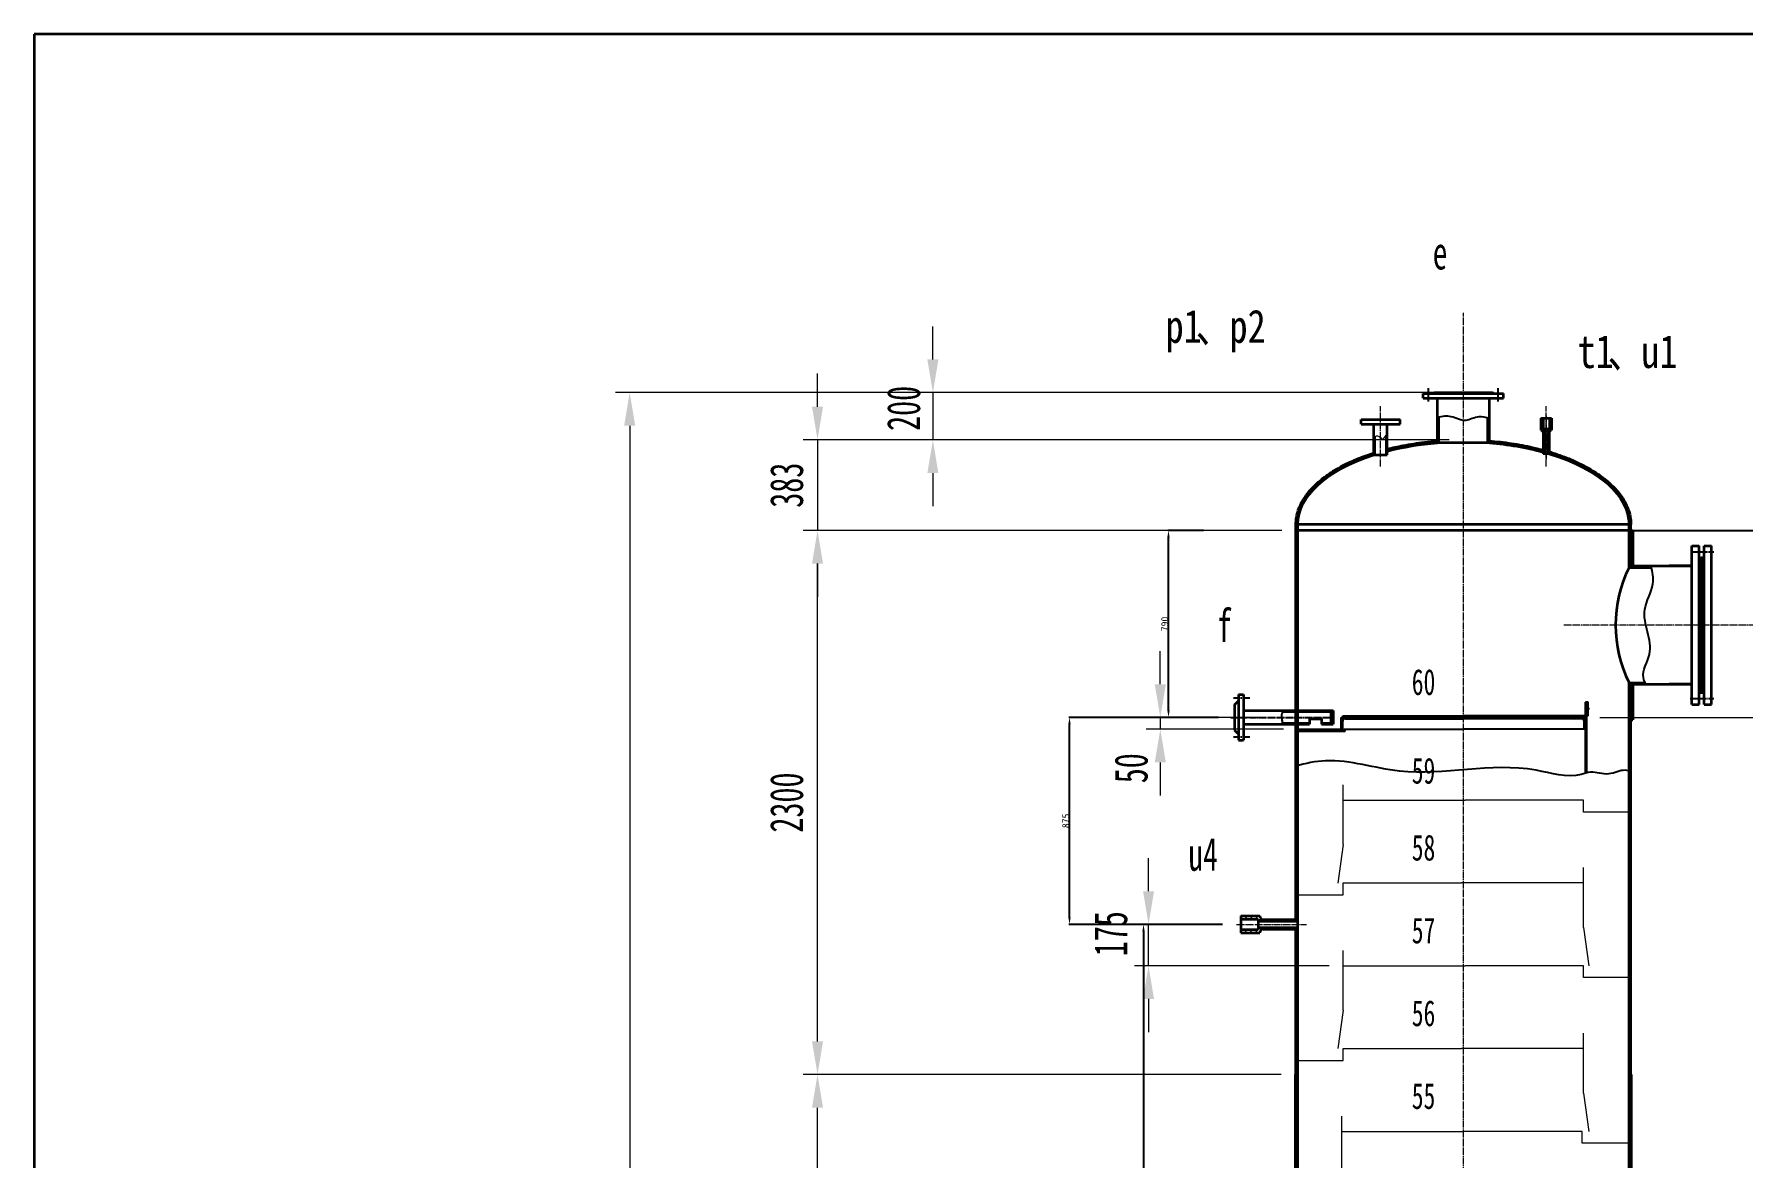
# Model space of a CAD drawing. Header units: millimetres. Extents: x -23892 to 57527, y -540 to 34444.
# Drawn here: x -23892 to -16670, y 29694 to 34444 of the extents above; entities that cross this region are included whole.
import ezdxf

# ---------------------------------------------------------------- set-up
doc = ezdxf.new("R2010")
doc.units = ezdxf.units.MM
doc.linetypes.add('EB_DASHDOT', pattern=[39, 30, -3, 3, -3])
doc.layers.get('0').update_dxf_attribs({"lineweight": 0})
doc.layers.get('Defpoints').update_dxf_attribs({"lineweight": 0})
for name, color, linetype, lineweight in [('CAXA0', 7, 'Continuous', 70), ('CAXA1', 1, 'EB_DASHDOT', 25), ('CAXA3', 7, 'Continuous', 25), ('CAXA4', 3, 'Continuous', 25), ('CAXA5', 4, 'Continuous', 25), ('中心线', 1, 'EB_DASHDOT', 0), ('粗实线', 7, 'Continuous', 35)]:
    doc.layers.add(name, color=color, linetype=linetype, lineweight=lineweight)
doc.styles.get("Standard").update_dxf_attribs({"font": ''})
doc.styles.add('UserTxtStyle8', font='SimSun.ttf', dxfattribs={"width": 0.647801})
doc.styles.add('标准', font='', dxfattribs={"width": 0.667})
doc.styles.get('Standard').set_extended_font_data('FangSong')
doc.styles.get('标准').set_extended_font_data('FangSong')
doc.dimstyles.get("Standard").update_dxf_attribs({"dimscale": 0, "dimtxt": 30, "dimasz": 30, "dimexe": 2.5, "dimexo": 0, "dimgap": 1, "dimtad": 1, "dimdec": 0, "dimlfac": -1, "dimrnd": 0.1, "dimzin": 0, "dimdsep": 46, "dimtxsty": 'Standard', "dimcen": 0.001, "dimclrd": 3, "dimclre": 3, "dimclrt": 3, "dimadec": 0, "dimazin": 0, "dimtfac": 1, "dimtdec": 0, "dimtmove": 0, "dimatfit": 0, "dimfxl": 1, "dimtolj": 1, "dimtzin": 0, "dimarcsym": 0})

# ---------------------------------------------------------------- blocks, each defined once
blk = doc.blocks.new('CAXBLOCK6')
at = {"layer": 'CAXA0', "color": 0, "linetype": 'Continuous', "lineweight": 25}
for p, q in [((685.94, 341.4), (685.74, 341.6)), ((685.94, 341.18), (685.74, 341.38)), ((685.94, 341.06), (685.74, 341.26)), ((685.94, 341.52), (685.83, 341.62)), ((685.94, 340.84), (685.74, 341.04)), ((685.94, 340.73), (685.74, 340.93)), ((685.94, 340.51), (685.74, 340.71)), ((685.94, 340.39), (685.74, 340.59)), ((685.94, 340.17), (685.74, 340.37)), ((685.94, 340.05), (685.74, 340.25)), ((685.94, 339.83), (685.74, 340.03)), ((685.94, 339.72), (685.74, 339.92)), ((685.94, 339.5), (685.74, 339.7)), ((685.94, 339.38), (685.74, 339.58)), ((685.94, 339.16), (685.74, 339.36)), ((685.94, 339.04), (685.74, 339.24)), ((685.94, 338.82), (685.74, 339.02)), ((685.94, 338.71), (685.74, 338.91)), ((685.94, 338.49), (685.74, 338.69)), ((685.94, 338.37), (685.74, 338.57)), ((685.94, 338.15), (685.74, 338.35)), ((685.94, 338.03), (685.74, 338.23)), ((685.88, 337.87), (685.74, 338.01))]:
    blk.add_line(p, q, dxfattribs=at)
blk = doc.blocks.new('CAXBLOCK9')
at = {"layer": 'CAXA0', "color": 0, "linetype": 'Continuous', "lineweight": 25}
for p, q in [((721.14, 321.06), (721.23, 321.16)), ((721.14, 320.85), (721.34, 321.05)), ((721.14, 320.73), (721.34, 320.93)), ((721.14, 320.51), (721.34, 320.71)), ((721.14, 320.39), (721.34, 320.59)), ((721.14, 320.17), (721.34, 320.37)), ((721.14, 320.05), (721.34, 320.25)), ((721.14, 319.84), (721.34, 320.04)), ((721.14, 319.72), (721.34, 319.92)), ((721.14, 319.5), (721.34, 319.7)), ((721.14, 319.38), (721.34, 319.58)), ((721.14, 319.16), (721.34, 319.36)), ((721.14, 319.04), (721.34, 319.24)), ((721.14, 318.83), (721.34, 319.03)), ((721.14, 318.71), (721.34, 318.91)), ((721.14, 318.49), (721.34, 318.69)), ((721.14, 318.37), (721.34, 318.57)), ((721.14, 318.15), (721.34, 318.35)), ((721.14, 318.03), (721.34, 318.23)), ((721.14, 317.82), (721.34, 318.02)), ((721.14, 317.7), (721.34, 317.9)), ((721.14, 317.48), (721.34, 317.68)), ((721.14, 317.36), (721.34, 317.56)), ((721.14, 317.14), (721.34, 317.34)), ((721.14, 317.02), (721.34, 317.22)), ((721.14, 316.81), (721.34, 317.01)), ((721.2, 316.75), (721.34, 316.89))]:
    blk.add_line(p, q, dxfattribs=at)
blk = doc.blocks.new('CAXBLOCK10')
at = {"layer": 'CAXA0', "color": 0, "linetype": 'Continuous', "lineweight": 25}
for p, q in [((690.89, 321.92), (690.99, 322.02)), ((690.96, 321.87), (691.11, 322.02)), ((691.18, 321.87), (691.33, 322.02)), ((691.3, 321.87), (691.45, 322.02)), ((691.52, 321.87), (691.67, 322.02)), ((691.64, 321.87), (691.79, 322.02)), ((691.85, 321.87), (692, 322.02)), ((691.97, 321.87), (692.12, 322.02)), ((692.19, 321.87), (692.34, 322.02)), ((692.31, 321.87), (692.46, 322.02)), ((692.53, 321.87), (692.68, 322.02)), ((692.65, 321.87), (692.8, 322.02)), ((692.86, 321.87), (693.01, 322.02)), ((692.98, 321.87), (693.13, 322.02)), ((693.2, 321.87), (693.35, 322.02)), ((693.32, 321.87), (693.47, 322.02)), ((693.54, 321.87), (693.69, 322.02)), ((693.66, 321.87), (693.81, 322.02)), ((693.87, 321.87), (694.02, 322.02)), ((693.99, 321.87), (694.14, 322.02)), ((694.21, 321.87), (694.36, 322.02)), ((694.33, 321.87), (694.48, 322.02)), ((694.55, 321.87), (694.7, 322.02)), ((694.67, 321.87), (694.82, 322.02)), ((694.88, 321.87), (695.03, 322.02)), ((695, 321.87), (695.15, 322.02)), ((695.22, 321.87), (695.37, 322.02)), ((695.34, 321.87), (695.49, 322.02)), ((695.56, 321.87), (695.71, 322.02)), ((695.68, 321.87), (695.83, 322.02)), ((695.89, 321.87), (696.04, 322.02)), ((696.01, 321.87), (696.16, 322.02)), ((696.23, 321.87), (696.38, 322.02)), ((696.35, 321.87), (696.5, 322.02)), ((696.57, 321.87), (696.72, 322.02)), ((696.69, 321.87), (696.84, 322.02)), ((696.9, 321.87), (697.05, 322.02)), ((697.02, 321.87), (697.17, 322.02)), ((697.24, 321.87), (697.39, 322.02)), ((697.36, 321.87), (697.51, 322.02)), ((697.58, 321.87), (697.73, 322.02)), ((697.7, 321.87), (697.85, 322.02)), ((697.92, 321.87), (698.07, 322.02)), ((698.03, 321.87), (698.18, 322.02)), ((698.25, 321.87), (698.4, 322.02)), ((698.37, 321.87), (698.52, 322.02)), ((698.59, 321.87), (698.74, 322.02)), ((698.71, 321.87), (698.86, 322.02)), ((698.93, 321.87), (699.08, 322.02)), ((699.04, 321.87), (699.19, 322.02)), ((699.26, 321.87), (699.41, 322.02)), ((699.38, 321.87), (699.53, 322.02)), ((699.6, 321.87), (699.75, 322.02)), ((699.72, 321.87), (699.87, 322.02)), ((699.94, 321.87), (700.09, 322.02)), ((700.05, 321.87), (700.2, 322.02)), ((700.27, 321.87), (700.42, 322.02)), ((700.39, 321.87), (700.54, 322.02)), ((700.61, 321.87), (700.76, 322.02)), ((700.73, 321.87), (700.88, 322.02)), ((700.95, 321.87), (701.1, 322.02)), ((701.06, 321.87), (701.21, 322.02)), ((701.28, 321.87), (701.43, 322.02)), ((701.4, 321.87), (701.55, 322.02)), ((701.62, 321.87), (701.77, 322.02)), ((701.74, 321.87), (701.89, 322.02)), ((701.96, 321.87), (702.11, 322.02)), ((702.08, 321.87), (702.23, 322.02)), ((702.29, 321.87), (702.44, 322.02)), ((702.41, 321.87), (702.56, 322.02)), ((702.63, 321.87), (702.78, 322.02)), ((702.75, 321.87), (702.9, 322.02)), ((702.97, 321.87), (703.12, 322.02)), ((703.09, 321.87), (703.24, 322.02)), ((703.3, 321.87), (703.45, 322.02)), ((703.42, 321.87), (703.57, 322.02)), ((703.64, 321.87), (703.79, 322.02)), ((703.76, 321.87), (703.91, 322.02)), ((703.98, 321.87), (704.13, 322.02)), ((704.1, 321.87), (704.25, 322.02)), ((704.31, 321.87), (704.46, 322.02)), ((704.43, 321.87), (704.58, 322.02)), ((704.65, 321.87), (704.8, 322.02)), ((704.77, 321.87), (704.92, 322.02)), ((704.99, 321.87), (705.14, 322.02)), ((705.11, 321.87), (705.26, 322.02)), ((705.32, 321.87), (705.47, 322.02)), ((705.44, 321.87), (705.59, 322.02)), ((705.66, 321.87), (705.81, 322.02)), ((705.78, 321.87), (705.93, 322.02)), ((706, 321.87), (706.15, 322.02)), ((706.12, 321.87), (706.27, 322.02)), ((706.33, 321.87), (706.48, 322.02)), ((706.45, 321.87), (706.6, 322.02)), ((706.67, 321.87), (706.82, 322.02)), ((706.79, 321.87), (706.94, 322.02)), ((707.01, 321.87), (707.16, 322.02)), ((707.13, 321.87), (707.28, 322.02)), ((707.34, 321.87), (707.49, 322.02)), ((707.46, 321.87), (707.61, 322.02)), ((707.68, 321.87), (707.83, 322.02)), ((707.8, 321.87), (707.95, 322.02)), ((708.02, 321.87), (708.17, 322.02)), ((708.14, 321.87), (708.29, 322.02)), ((708.35, 321.87), (708.5, 322.02)), ((708.47, 321.87), (708.62, 322.02)), ((708.69, 321.87), (708.84, 322.02)), ((708.81, 321.87), (708.96, 322.02)), ((709.03, 321.87), (709.18, 322.02)), ((709.15, 321.87), (709.3, 322.02)), ((709.36, 321.87), (709.51, 322.02)), ((709.48, 321.87), (709.63, 322.02)), ((709.7, 321.87), (709.85, 322.02)), ((709.82, 321.87), (709.97, 322.02)), ((710.04, 321.87), (710.19, 322.02)), ((710.16, 321.87), (710.31, 322.02)), ((710.38, 321.87), (710.53, 322.02)), ((710.49, 321.87), (710.64, 322.02)), ((710.71, 321.87), (710.86, 322.02)), ((710.83, 321.87), (710.98, 322.02)), ((711.05, 321.87), (711.2, 322.02)), ((711.17, 321.87), (711.32, 322.02)), ((711.39, 321.87), (711.54, 322.02)), ((711.5, 321.87), (711.65, 322.02)), ((711.72, 321.87), (711.87, 322.02)), ((711.84, 321.87), (711.99, 322.02)), ((712.06, 321.87), (712.21, 322.02)), ((712.18, 321.87), (712.33, 322.02)), ((712.4, 321.87), (712.55, 322.02)), ((712.51, 321.87), (712.66, 322.02)), ((712.73, 321.87), (712.88, 322.02)), ((712.85, 321.87), (713, 322.02)), ((713.07, 321.87), (713.22, 322.02)), ((713.19, 321.87), (713.34, 322.02)), ((713.41, 321.87), (713.56, 322.02)), ((713.53, 321.87), (713.68, 322.02)), ((713.74, 321.87), (713.89, 322.02)), ((713.86, 321.87), (714.01, 322.02)), ((714.08, 321.87), (714.23, 322.02)), ((714.2, 321.87), (714.35, 322.02)), ((714.42, 321.87), (714.57, 322.02)), ((714.54, 321.87), (714.69, 322.02)), ((714.75, 321.87), (714.9, 322.02)), ((714.87, 321.87), (715.02, 322.02)), ((715.09, 321.87), (715.24, 322.02)), ((715.21, 321.87), (715.36, 322.02)), ((715.43, 321.87), (715.58, 322.02)), ((715.55, 321.87), (715.7, 322.02)), ((715.76, 321.87), (715.91, 322.02)), ((715.88, 321.87), (716.03, 322.02)), ((716.1, 321.87), (716.25, 322.02)), ((716.22, 321.87), (716.37, 322.02))]:
    blk.add_line(p, q, dxfattribs=at)
blk = doc.blocks.new('CAXBLOCK11')
at = {"layer": 'CAXA0', "color": 0, "linetype": 'Continuous', "lineweight": 25}
for p, q in [((690.92, 321.6), (690.74, 321.78)), ((690.89, 321.41), (690.74, 321.56)), ((690.89, 321.3), (690.74, 321.45)), ((690.97, 321.66), (690.76, 321.87)), ((691.13, 321.72), (690.98, 321.87)), ((691.25, 321.72), (691.1, 321.87)), ((691.47, 321.72), (691.32, 321.87)), ((691.59, 321.72), (691.44, 321.87)), ((691.8, 321.72), (691.65, 321.87)), ((691.91, 321.74), (691.77, 321.87)), ((715.35, 321.75), (715.31, 321.79)), ((715.5, 321.72), (715.35, 321.87)), ((715.71, 321.72), (715.56, 321.87)), ((715.83, 321.72), (715.68, 321.87)), ((716.05, 321.72), (715.9, 321.87)), ((716.17, 321.72), (716.02, 321.87)), ((716.54, 321.58), (716.24, 321.87)), ((716.54, 321.69), (716.36, 321.87)), ((716.54, 321.36), (716.38, 321.51)), ((716.54, 321.24), (716.39, 321.39)), ((690.89, 321.08), (690.74, 321.23)), ((690.89, 320.96), (690.74, 321.11)), ((690.88, 320.74), (690.74, 320.89)), ((690.84, 320.67), (690.74, 320.77)), ((716.54, 321.02), (716.39, 321.17)), ((716.54, 320.9), (716.39, 321.05)), ((716.54, 320.68), (716.39, 320.83)), ((716.45, 320.65), (716.41, 320.69))]:
    blk.add_line(p, q, dxfattribs=at)
blk = doc.blocks.new('CAXBLOCK12')
at = {"layer": 'CAXA0', "color": 0, "linetype": 'Continuous', "lineweight": 25}
for p, q in [((716.14, 320.44), (716.32, 320.62)), ((716.14, 320.56), (716.2, 320.62)), ((716.33, 320.42), (716.53, 320.62)), ((716.45, 320.42), (716.65, 320.62)), ((716.67, 320.42), (716.87, 320.62)), ((716.79, 320.42), (716.99, 320.62)), ((717.01, 320.42), (717.21, 320.62)), ((717.13, 320.42), (717.33, 320.62)), ((717.34, 320.42), (717.54, 320.62)), ((717.46, 320.42), (717.66, 320.62)), ((717.68, 320.42), (717.88, 320.62)), ((717.8, 320.42), (718, 320.62)), ((718.02, 320.42), (718.22, 320.62)), ((718.14, 320.42), (718.34, 320.62)), ((718.35, 320.42), (718.55, 320.62)), ((718.47, 320.42), (718.67, 320.62)), ((718.69, 320.42), (718.89, 320.62)), ((718.81, 320.42), (719.01, 320.62)), ((719.03, 320.42), (719.23, 320.62)), ((719.15, 320.42), (719.35, 320.62)), ((719.36, 320.42), (719.56, 320.62)), ((719.48, 320.42), (719.68, 320.62)), ((719.7, 320.42), (719.9, 320.62)), ((719.82, 320.42), (720.02, 320.62)), ((720.04, 320.42), (720.24, 320.62)), ((720.16, 320.42), (720.36, 320.62)), ((720.37, 320.42), (720.57, 320.62)), ((720.49, 320.42), (720.69, 320.62)), ((720.71, 320.42), (720.91, 320.62)), ((720.83, 320.42), (721.03, 320.62)), ((721.05, 320.42), (721.14, 320.51))]:
    blk.add_line(p, q, dxfattribs=at)
blk = doc.blocks.new('CAXBLOCK13')
at = {"layer": 'CAXA0', "color": 0, "linetype": 'Continuous', "lineweight": 25}
for p, q in [((690.44, 323.37), (690.57, 323.5)), ((690.44, 323.15), (690.59, 323.3)), ((690.44, 323.03), (690.59, 323.18)), ((690.44, 322.81), (690.59, 322.96)), ((690.44, 322.69), (690.5, 322.76)), ((690.44, 322.48), (690.59, 322.63)), ((690.44, 322.36), (690.59, 322.51)), ((690.44, 322.14), (690.59, 322.29)), ((690.44, 322.02), (690.59, 322.17)), ((690.5, 322.76), (690.59, 322.84))]:
    blk.add_line(p, q, dxfattribs=at)
blk = doc.blocks.new('CAXBLOCK14')
at = {"layer": 'CAXA0', "color": 0, "linetype": 'Continuous', "lineweight": 25}
for p, q in [((690.59, 323.3), (690.74, 323.45)), ((690.59, 323.18), (690.74, 323.33)), ((690.59, 322.96), (690.74, 323.11)), ((690.59, 322.84), (690.74, 322.99))]:
    blk.add_line(p, q, dxfattribs=at)
blk = doc.blocks.new('CAXBLOCK4')
at = {"layer": 'CAXA0', "color": 0, "linetype": 'Continuous', "lineweight": 25}
for p, q in [((685.94, 325.02), (685.74, 325.22)), ((685.94, 324.9), (685.74, 325.1)), ((685.94, 325.23), (685.8, 325.37)), ((685.94, 324.68), (685.74, 324.88)), ((685.94, 324.56), (685.74, 324.76)), ((685.94, 324.34), (685.74, 324.54)), ((685.94, 324.22), (685.74, 324.42)), ((685.94, 324.01), (685.74, 324.21)), ((685.94, 323.89), (685.74, 324.09)), ((685.94, 323.67), (685.74, 323.87)), ((685.94, 323.55), (685.74, 323.75)), ((685.94, 323.33), (685.74, 323.53)), ((685.94, 323.21), (685.74, 323.41)), ((685.94, 323), (685.74, 323.2)), ((685.94, 322.88), (685.74, 323.08)), ((685.94, 322.66), (685.74, 322.86)), ((685.94, 322.54), (685.74, 322.74)), ((685.94, 322.32), (685.74, 322.52)), ((685.94, 322.2), (685.74, 322.4)), ((685.94, 321.99), (685.74, 322.19)), ((685.94, 321.87), (685.74, 322.07)), ((685.94, 321.65), (685.74, 321.85)), ((685.84, 321.62), (685.74, 321.73))]:
    blk.add_line(p, q, dxfattribs=at)
blk = doc.blocks.new('CAXBLOCK5')
at = {"layer": 'CAXA0', "color": 0, "linetype": 'Continuous', "lineweight": 25}
for p, q in [((685.94, 325.02), (685.74, 325.22)), ((685.94, 324.9), (685.74, 325.1)), ((685.94, 325.23), (685.8, 325.37)), ((685.94, 324.68), (685.74, 324.88)), ((685.94, 324.56), (685.74, 324.76)), ((685.94, 324.34), (685.74, 324.54)), ((685.94, 324.22), (685.74, 324.42)), ((685.94, 324.01), (685.74, 324.21)), ((685.94, 323.89), (685.74, 324.09)), ((685.94, 323.67), (685.74, 323.87)), ((685.94, 323.55), (685.74, 323.75)), ((685.94, 323.33), (685.74, 323.53)), ((685.94, 323.21), (685.74, 323.41)), ((685.94, 323), (685.74, 323.2)), ((685.94, 322.88), (685.74, 323.08)), ((685.94, 322.66), (685.74, 322.86)), ((685.94, 322.54), (685.74, 322.74)), ((685.94, 322.32), (685.74, 322.52)), ((685.94, 322.2), (685.74, 322.4)), ((685.94, 321.99), (685.74, 322.19)), ((685.94, 321.87), (685.74, 322.07)), ((685.94, 321.65), (685.74, 321.85)), ((685.84, 321.62), (685.74, 321.73))]:
    blk.add_line(p, q, dxfattribs=at)
blk = doc.blocks.new('CAXBLOCK0', base_point=(0, 3.03))
at = {"layer": 'CAXA0', "color": 0, "linetype": 'Continuous', "lineweight": 25}
for p, q in [((700.89, 352.02), (701.04, 352.16)), ((706.22, 352.07), (706.37, 352.22)), ((706.22, 351.95), (706.37, 352.1)), ((700.89, 351.8), (701.04, 351.95)), ((700.89, 351.68), (701.04, 351.83)), ((700.89, 351.46), (701.04, 351.61)), ((700.89, 351.34), (701.04, 351.49)), ((700.89, 351.12), (701.04, 351.27)), ((700.89, 351.01), (701.04, 351.16)), ((700.89, 350.79), (701.04, 350.94)), ((700.89, 350.67), (701.04, 350.82)), ((700.89, 350.45), (701.04, 350.6)), ((700.89, 350.33), (701.04, 350.48)), ((700.89, 350.11), (701.04, 350.26)), ((706.22, 351.73), (706.37, 351.88)), ((706.22, 351.62), (706.37, 351.77)), ((706.22, 351.4), (706.37, 351.55)), ((706.22, 351.28), (706.37, 351.43)), ((706.22, 351.06), (706.37, 351.21)), ((706.22, 350.94), (706.37, 351.09)), ((706.22, 350.72), (706.37, 350.87)), ((706.22, 350.61), (706.37, 350.76)), ((706.22, 350.39), (706.37, 350.54)), ((706.22, 350.27), (706.37, 350.42)), ((700.89, 349.99), (701.04, 350.14)), ((700.89, 349.78), (701.04, 349.93)), ((700.89, 349.66), (701.04, 349.81)), ((706.22, 350.05), (706.37, 350.2)), ((706.22, 349.93), (706.37, 350.08)), ((706.22, 349.71), (706.37, 349.86)), ((706.22, 349.59), (706.37, 349.74))]:
    blk.add_line(p, q, dxfattribs=at)
blk = doc.blocks.new('*D151')
at = {"color": 3, "lineweight": -2}
for p, q in [((-17313.3, 32345.5), (-15607.3, 32345.5)), ((-15609.8, 31975.5), (-15609.8, 32315.5)), ((-16538.2, 31945.5), (-15607.3, 31945.5))]:
    blk.add_line(p, q, dxfattribs=at)
at = {"color": 3}
for points in [[(-15614.8, 32315.5), (-15604.8, 32315.5), (-15609.8, 32345.5)], [(-15614.8, 31975.5), (-15604.8, 31975.5), (-15609.8, 31945.5)]]:
    blk.add_solid(points, dxfattribs=at)
at = {"layer": 'Defpoints', "color": 0}
for p in [(-17313.3, 32345.5), (-15609.8, 32345.5), (-16538.2, 31945.5)]:
    blk.add_point(p, dxfattribs=at)
at = {"color": 3, "insert": (-15625.8, 32145.5), "char_height": 30, "attachment_point": 5, "rotation": 90}
blk.add_mtext('\\A1;400', dxfattribs=at)
blk = doc.blocks.new('*D159')
at = {"color": 3, "lineweight": -2}
for p, q in [((-18869.9, 30680.4), (-19205.8, 30680.4)), ((-19203.3, 30650.4), (-19203.3, 25035.5)), ((-18601.9, 25005.5), (-19205.8, 25005.5))]:
    blk.add_line(p, q, dxfattribs=at)
at = {"color": 3}
for points in [[(-19208.3, 30650.4), (-19198.3, 30650.4), (-19203.3, 30680.4)], [(-19208.3, 25035.5), (-19198.3, 25035.5), (-19203.3, 25005.5)]]:
    blk.add_solid(points, dxfattribs=at)
at = {"layer": 'Defpoints', "color": 0}
for p in [(-18869.9, 30680.4), (-19203.3, 25005.5), (-18601.9, 25005.5)]:
    blk.add_point(p, dxfattribs=at)
at = {"color": 3, "insert": (-19219.3, 27843), "char_height": 30, "attachment_point": 5, "rotation": 90}
blk.add_mtext('\\A1;5675', dxfattribs=at)
blk = doc.blocks.new('*D160')
at = {"color": 3, "lineweight": -2}
for p, q in [((-18887, 31555.5), (-19518.6, 31555.5)), ((-19516.1, 30710.4), (-19516.1, 31525.5)), ((-19037.9, 30680.4), (-19518.6, 30680.4))]:
    blk.add_line(p, q, dxfattribs=at)
at = {"color": 3}
for points in [[(-19521.1, 31525.5), (-19511.1, 31525.5), (-19516.1, 31555.5)], [(-19521.1, 30710.4), (-19511.1, 30710.4), (-19516.1, 30680.4)]]:
    blk.add_solid(points, dxfattribs=at)
at = {"layer": 'Defpoints', "color": 0}
for p in [(-19516.1, 31555.5), (-18887, 31555.5), (-19037.9, 30680.4)]:
    blk.add_point(p, dxfattribs=at)
at = {"color": 3, "insert": (-19532.1, 31118), "char_height": 30, "attachment_point": 5, "rotation": 90}
blk.add_mtext('\\A1;875', dxfattribs=at)
blk = doc.blocks.new('*D161')
at = {"color": 3, "lineweight": -2}
for p, q in [((-18949.5, 32345.5), (-19100.2, 32345.5)), ((-19097.7, 31585.5), (-19097.7, 32315.5)), ((-19012.1, 31555.5), (-19100.2, 31555.5))]:
    blk.add_line(p, q, dxfattribs=at)
at = {"color": 3}
for points in [[(-19102.7, 32315.5), (-19092.7, 32315.5), (-19097.7, 32345.5)], [(-19102.7, 31585.5), (-19092.7, 31585.5), (-19097.7, 31555.5)]]:
    blk.add_solid(points, dxfattribs=at)
at = {"layer": 'Defpoints', "color": 0}
for p in [(-19097.7, 32345.5), (-18949.5, 32345.5), (-19012.1, 31555.5)]:
    blk.add_point(p, dxfattribs=at)
at = {"color": 3, "insert": (-19113.7, 31950.5), "char_height": 30, "attachment_point": 5, "rotation": 90}
blk.add_mtext('\\A1;790', dxfattribs=at)

msp = doc.modelspace()

# ---------------------------------------------------------------- linework, layer by layer
for p, q in [((-20093.4842, 33068.4929), (-20093.4842, 33208.4929)), ((-20581.1011, 32868.4682), (-20581.1011, 33008.4682)), ((-18137.4941, 32928.4929), (-21434.9488, 32928.4929)), ((-17911.2738, 32928.4929), (-20153.4842, 32928.4929)), ((-20093.4842, 32928.4929), (-20093.4842, 32728.4682)), ((-21374.9488, 32788.4929), (-21374.9488, 6185.4682)), ((-17911.2738, 32728.4682), (-20641.1011, 32728.4682)), ((-20581.1011, 32728.4682), (-20581.1011, 32345.4682)), ((-17911.2738, 32728.4682), (-20153.4842, 32728.4682)), ((-17851.2738, 32720.4682), (-17851.2738, 32728.4682)), ((-20093.4842, 32588.4682), (-20093.4842, 32448.4682)), ((-18619.2738, 32345.4682), (-20641.1011, 32345.4682)), ((-18619.2738, 32345.4682), (-20641.1011, 32345.4682)), ((-20581.1011, 30185.4682), (-20581.1011, 32205.4682)), ((-20581.1011, 32205.4682), (-20581.1011, 32065.4682)), ((-19132.3436, 31695.4682), (-19132.3436, 31835.4682)), ((-18715.7233, 31555.4682), (-19192.3436, 31555.4682)), ((-18611.2738, 31505.4482), (-19192.3436, 31505.4482)), ((-19132.3436, 31555.4682), (-19132.3436, 31505.4482)), ((-17275.2738, 31555.4482), (-16066.7259, 31555.4482)), ((-19132.3436, 31365.4482), (-19132.3436, 31225.4482)), ((-19182.0339, 30820.4482), (-19182.0339, 30960.4482)), ((-18869.9269, 30680.4482), (-19242.0339, 30680.4482)), ((-19182.0339, 30505.4482), (-19182.0339, 30680.4482)), ((-18419.2738, 30505.4482), (-19242.0339, 30505.4482)), ((-19182.0339, 30365.4482), (-19182.0339, 30225.4482)), ((-18621.2738, 30045.4682), (-20641.1011, 30045.4682)), ((-18681.2738, 30045.4682), (-20641.1011, 30045.4682)), ((-20581.1011, 18185.4682), (-20581.1011, 29905.4682))]:
    msp.add_line(p, q)
at = {"color": 2, "linetype": 'Continuous', "lineweight": 0}
for p, q in [((-18359.2738, 31017.6593), (-18359.2738, 31270.4482)), ((-18359.2738, 31205.4482), (-17843.2738, 31205.4482)), ((-17343.2738, 31205.4482), (-17843.2738, 31205.4482)), ((-17343.2738, 31155.4482), (-17343.2738, 31205.4482)), ((-17151.2738, 31155.4482), (-17343.2738, 31155.4482)), ((-18359.2738, 31017.6593), (-18382.0395, 30855.3097)), ((-17343.2738, 30667.6593), (-17343.2738, 30920.4482)), ((-18359.2738, 30855.4482), (-17859.2738, 30855.4482)), ((-18359.2738, 30805.4482), (-18359.2738, 30855.4482)), ((-17343.2738, 30855.4482), (-17859.2738, 30855.4482)), ((-18551.2738, 30805.4482), (-18359.2738, 30805.4482)), ((-17343.2738, 30667.6593), (-17320.508, 30505.3097)), ((-18359.2738, 30317.6593), (-18359.2738, 30570.4482)), ((-18359.2738, 30505.4482), (-17843.2738, 30505.4482)), ((-17343.2738, 30505.4482), (-17843.2738, 30505.4482)), ((-17343.2738, 30455.4482), (-17343.2738, 30505.4482)), ((-17151.2738, 30455.4482), (-17343.2738, 30455.4482)), ((-18359.2738, 30317.6593), (-18382.0395, 30155.3097)), ((-17343.2738, 29967.6593), (-17343.2738, 30220.4482)), ((-18359.2738, 30155.4482), (-17859.2738, 30155.4482)), ((-18359.2738, 30105.4482), (-18359.2738, 30155.4482)), ((-17343.2738, 30155.4482), (-17859.2738, 30155.4482)), ((-18551.2738, 30105.4482), (-18359.2738, 30105.4482)), ((-17343.2738, 29967.6593), (-17320.508, 29805.3097)), ((-18365.2738, 29617.6593), (-18365.2738, 29870.4482)), ((-18365.2738, 29805.4482), (-17849.2738, 29805.4482)), ((-17349.2738, 29805.4482), (-17849.2738, 29805.4482)), ((-17349.2738, 29755.4482), (-17349.2738, 29805.4482)), ((-17151.2738, 29755.4482), (-17349.2738, 29755.4482))]:
    msp.add_line(p, q, dxfattribs=at)
msp.add_open_spline([(-18229.7738, 32741.5691), (-18224.6467, 32744.0655), (-18204.9248, 32750.6136), (-18194.3045, 32717.1363), (-18180.8934, 32743.8016), (-18172.7738, 32751.9328)], degree=3, knots=[19.399124518, 19.399124518, 19.399124518, 19.399124518, 29.780999225, 55.068151263, 83.662263866, 83.662263866, 83.662263866, 83.662263866])
for points in [[(-20116.8175, 33068.4929), (-20070.1508, 33068.4929), (-20093.4842, 32928.4929)], [(-21398.2822, 32788.4929), (-21351.6155, 32788.4929), (-21374.9488, 32928.4929)], [(-20604.4344, 32868.4682), (-20557.7678, 32868.4682), (-20581.1011, 32728.4682)], [(-20116.8175, 32588.4682), (-20070.1508, 32588.4682), (-20093.4842, 32728.4682)], [(-20604.4344, 32205.4682), (-20557.7678, 32205.4682), (-20581.1011, 32345.4682)], [(-20604.4344, 32205.4682), (-20557.7678, 32205.4682), (-20581.1011, 32345.4682)], [(-19155.6769, 31695.4682), (-19109.0103, 31695.4682), (-19132.3436, 31555.4682)], [(-19155.6769, 31365.4482), (-19109.0103, 31365.4482), (-19132.3436, 31505.4482)], [(-19205.3673, 30820.4482), (-19158.7006, 30820.4482), (-19182.0339, 30680.4482)], [(-19205.3673, 30365.4482), (-19158.7006, 30365.4482), (-19182.0339, 30505.4482)], [(-20604.4344, 30185.4682), (-20557.7678, 30185.4682), (-20581.1011, 30045.4682)], [(-20604.4344, 29905.4682), (-20557.7678, 29905.4682), (-20581.1011, 30045.4682)]]:
    msp.add_solid(points)
at = {"layer": 'CAXA0', "color": 0, "linetype": 'Continuous', "lineweight": 0}
for p, q in [((-17523.7738, 32815.7286), (-17519.7721, 32819.7302)), ((-17523.7738, 32801.5865), (-17514.7738, 32810.5865)), ((-17523.7738, 32787.4443), (-17514.7738, 32796.4443)), ((-17487.7738, 32816.3733), (-17484.4168, 32819.7302)), ((-17487.7738, 32802.2311), (-17478.7738, 32811.2311)), ((-17487.7738, 32788.089), (-17478.7738, 32797.089)), ((-17523.7738, 32773.3022), (-17514.7738, 32782.3022)), ((-17516.1072, 32766.8266), (-17509.7738, 32773.16)), ((-17514.2738, 32756.0865), (-17509.7738, 32760.5865)), ((-17514.2738, 32741.9443), (-17509.7738, 32746.4443)), ((-17514.2738, 32727.8022), (-17509.7738, 32732.3022)), ((-17514.2738, 32713.66), (-17509.7738, 32718.16)), ((-17492.7738, 32768.9468), (-17478.7738, 32782.9468)), ((-17492.7738, 32756.3733), (-17488.2738, 32760.8733)), ((-17492.7738, 32742.2311), (-17488.2738, 32746.7311)), ((-17492.7738, 32728.089), (-17488.2738, 32732.589)), ((-17492.7738, 32713.9468), (-17488.2738, 32718.4468)), ((-17514.2738, 32699.5179), (-17509.7738, 32704.0179)), ((-17514.2738, 32685.3758), (-17509.7738, 32689.8758)), ((-17514.2738, 32671.2336), (-17509.7738, 32675.7336)), ((-17492.7738, 32699.8047), (-17488.2738, 32704.3047)), ((-17492.7738, 32685.6626), (-17488.2738, 32690.1626)), ((-17492.7738, 32671.5204), (-17488.2738, 32676.0204)), ((-18784.8711, 30716.4482), (-18791.2738, 30710.0456)), ((-18762.2437, 30716.4482), (-18776.6437, 30702.0482)), ((-18739.6163, 30716.4482), (-18754.0163, 30702.0482)), ((-18716.9889, 30716.4482), (-18731.3889, 30702.0482)), ((-18706.628, 30704.1817), (-18716.7615, 30694.0482)), ((-18689.4437, 30701.2482), (-18696.6437, 30694.0482)), ((-18666.8163, 30701.2482), (-18674.0163, 30694.0482)), ((-18644.1889, 30701.2482), (-18651.3889, 30694.0482)), ((-18621.5615, 30701.2482), (-18628.7615, 30694.0482)), ((-18598.934, 30701.2482), (-18606.134, 30694.0482)), ((-18576.3066, 30701.2482), (-18583.5066, 30694.0482)), ((-18553.6792, 30701.2482), (-18560.8792, 30694.0482)), ((-18785.9026, 30658.8482), (-18791.2738, 30653.477)), ((-18763.2752, 30658.8482), (-18777.6752, 30644.4482)), ((-18740.6477, 30658.8482), (-18755.0477, 30644.4482)), ((-18710.0203, 30666.8482), (-18732.4203, 30644.4482)), ((-18689.9026, 30666.8482), (-18697.1026, 30659.6482)), ((-18667.2752, 30666.8482), (-18674.4752, 30659.6482)), ((-18644.6477, 30666.8482), (-18651.8477, 30659.6482)), ((-18622.0203, 30666.8482), (-18629.2203, 30659.6482)), ((-18599.3929, 30666.8482), (-18606.5929, 30659.6482)), ((-18576.7655, 30666.8482), (-18583.9655, 30659.6482)), ((-18554.1381, 30666.8482), (-18561.3381, 30659.6482))]:
    msp.add_line(p, q, dxfattribs=at)
at = {"layer": 'CAXA1', "color": 1, "linetype": 'EB_DASHDOT', "lineweight": 25}
for p, q in [((-17998.6137, 32890.0848), (-17998.6137, 32946.739)), ((-17703.6137, 32890.0848), (-17703.6137, 32946.739)), ((-16890.5075, 32255.4682), (-16793.3, 32255.4682)), ((-18823.4953, 31637.4205), (-18754.5737, 31637.4205)), ((-16892.1217, 31635.4682), (-16793.4147, 31635.4682)), ((-18833.8719, 31555.4682), (-18401.2738, 31555.4682)), ((-18823.4953, 31473.5159), (-18754.5737, 31473.5159))]:
    msp.add_line(p, q, dxfattribs=at)
at = {"layer": 'CAXA1', "color": 3, "linetype": 'EB_DASHDOT', "lineweight": 25}
msp.add_line((-17318.9592, 31590.9482), (-17338.3081, 31590.9482), dxfattribs=at)
at = {"layer": 'CAXA3', "color": 7, "linetype": 'Continuous', "lineweight": 25}
for p, q in [((-18412.0714, 31571.0288), (-18402.632, 31580.4682)), ((-18412.0714, 31575.2714), (-18406.8746, 31580.4682)), ((-18412.0714, 31579.5141), (-18411.1173, 31580.4682)), ((-18412.0714, 31566.7862), (-18401.2738, 31577.5838)), ((-18412.0714, 31562.5435), (-18401.2738, 31573.3412)), ((-18412.0714, 31558.3009), (-18401.2738, 31569.0985)), ((-18410.6614, 31555.4682), (-18401.2738, 31564.8559)), ((-18406.4188, 31555.4682), (-18401.2738, 31560.6132)), ((-18361.2738, 31561.4482), (-17851.2738, 31561.4482)), ((-18361.2738, 31555.4482), (-18361.2738, 31561.4482)), ((-17341.2738, 31561.4482), (-17851.2738, 31561.4482)), ((-17341.2738, 31555.4482), (-17341.2738, 31561.4482)), ((-17335.2738, 31319.2571), (-17335.2738, 31620.4482)), ((-17323.2738, 31620.4482), (-17335.2738, 31620.4482)), ((-17329.2738, 31320.9024), (-17329.2738, 31620.4482)), ((-17323.2738, 31561.4482), (-17329.2738, 31561.4482)), ((-17323.2738, 31561.4482), (-17323.2738, 31620.4482)), ((-18551.2738, 31505.4482), (-17851.2738, 31505.4482)), ((-18551.2738, 31497.4482), (-18351.2738, 31497.4482)), ((-18412.0714, 31549.8156), (-18406.4188, 31555.4682)), ((-18412.0714, 31554.0582), (-18410.6614, 31555.4682)), ((-18412.0714, 31545.573), (-18402.1761, 31555.4682)), ((-18412.0714, 31541.3303), (-18401.2738, 31552.128)), ((-18412.0714, 31537.0877), (-18401.2738, 31547.8853)), ((-18412.0714, 31532.845), (-18401.2738, 31543.6427)), ((-18410.2056, 31530.4682), (-18401.2738, 31539.4)), ((-18405.9629, 31530.4682), (-18401.2738, 31535.1574)), ((-18402.1761, 31555.4682), (-18401.2738, 31556.3706)), ((-18367.2738, 31555.4482), (-17851.2738, 31555.4482)), ((-18367.2738, 31505.4482), (-18367.2738, 31555.4482)), ((-18361.2738, 31511.4482), (-18361.2738, 31539.4482)), ((-18351.2738, 31549.4482), (-17851.2738, 31549.4482)), ((-18351.2738, 31497.4482), (-18351.2738, 31505.4482)), ((-17335.2738, 31555.4482), (-17851.2738, 31555.4482)), ((-17351.2738, 31549.4482), (-17851.2738, 31549.4482)), ((-17335.2738, 31505.4482), (-17851.2738, 31505.4482)), ((-17341.2738, 31511.4482), (-17341.2738, 31539.4482))]:
    msp.add_line(p, q, dxfattribs=at)
for centre, radius, start, end in [((-18367.2738, 31511.4482), 6, 270, 0), ((-18351.2738, 31539.4482), 10, 90, 180), ((-18323.2738, 31555.4482), 6, 270, 0), ((-17379.2738, 31555.4482), 6, 180, 270), ((-17351.2738, 31539.4482), 10, 0, 90), ((-17335.2738, 31511.4482), 6, 180, 270)]:
    msp.add_arc(centre, radius, start, end, dxfattribs=at)
for points, knots in [([(-17079.8638, 31695.4682), (-17085.1552, 31704.3912), (-17102.8369, 31745.7578), (-17028.426, 31849.4025), (-17119.2834, 31989.3276), (-17039.827, 32105.7369), (-17050.8636, 32170.5392), (-17059.4211, 32195.4682)], [0, 0, 0, 0, 0.757189765, 3.303627966, 8.092255701, 10.951007645, 12.868743219, 12.868743219, 12.868743219, 12.868743219]), ([(-18611.9442, 31583.9682), (-18615.9547, 31578.1118), (-18622.2446, 31564.3739), (-18618.4808, 31544.776), (-18616.0829, 31532.29), (-18616.024, 31526.9682)], [0, 0, 0, 0, 0.533427506, 1.066855012, 1.469942065, 1.469942065, 1.469942065, 1.469942065]), ([(-17143.2738, 31324.9573), (-17150.8985, 31328.5053), (-17182.0364, 31338.5508), (-17238.1352, 31302.5361), (-17302.3978, 31332.2968), (-17401.8241, 31293.2635), (-17674.2283, 31387.0963), (-18035.7878, 31273.7005), (-18371.5654, 31390.7277), (-18518.0601, 31361.3314), (-18559.2738, 31349.0967)], [0, 0, 0, 0, 0.616059006, 2.402036444, 4.360377494, 5.369084459, 10.169176438, 24.639604579, 32.525701645, 35.722199845, 35.722199845, 35.722199845, 35.722199845])]:
    msp.add_open_spline(points, degree=3, knots=knots, dxfattribs=at)
at = {"layer": 'CAXA5', "color": 7, "linetype": 'Continuous', "lineweight": 25}
msp.add_open_spline([(-17741.6137, 32816.4394), (-17755.8212, 32823.6268), (-17790.6388, 32833.9074), (-17843.0976, 32798.656), (-17900.3329, 32832.1544), (-17941.4381, 32828.4898), (-17960.6137, 32823.4168)], degree=3, knots=[0, 0, 0, 0, 1.140802188, 2.581585196, 4.156811545, 5.60447923, 5.60447923, 5.60447923, 5.60447923], dxfattribs=at)
at = {"layer": '中心线'}
for p, q in [((-17851.2738, 5602.2453), (-17851.2738, 33265.4677)), ((-18201.2738, 32616.1289), (-18201.2738, 32870.5969)), ((-17501.2738, 32616.1289), (-17501.2738, 32870.5969)), ((-17501.2738, 32831.3885), (-17501.2738, 32646.8773)), ((-16538.1946, 31945.4682), (-17426.644, 31945.4682)), ((-18809.9269, 30680.4482), (-18514.7091, 30680.4482))]:
    msp.add_line(p, q, dxfattribs=at)
at = {"layer": '粗实线', "color": 1}
for p, q in [((-131.9875, 34443.5283), (-23891.9875, 34443.5283)), ((-23891.9875, 34443.5283), (-23891.9875, -396.4717))]:
    msp.add_line(p, q, dxfattribs=at)
at = {"layer": '粗实线'}
for p, q in [((-18021.2738, 32924.4929), (-17681.2738, 32924.4929)), ((-18021.2738, 32904.4929), (-18021.2738, 32924.4929)), ((-18021.2738, 32904.4929), (-17681.2738, 32904.4929)), ((-17978.1347, 32924.4929), (-17974.1347, 32928.4929)), ((-17974.1347, 32928.4929), (-17728.4128, 32928.4929)), ((-17960.6137, 32716.1468), (-17960.6137, 32904.4929)), ((-17741.6137, 32716.1468), (-17741.6137, 32904.4929)), ((-17724.4128, 32924.4929), (-17728.4128, 32928.4929)), ((-17681.2738, 32904.4929), (-17681.2738, 32924.4929)), ((-18283.7738, 32794.8904), (-18283.7738, 32814.8904)), ((-18283.7738, 32814.8904), (-18118.7738, 32814.8904)), ((-18283.7738, 32794.8904), (-18118.7738, 32794.8904)), ((-18229.7738, 32664.8904), (-18229.7738, 32794.8904)), ((-18172.7738, 32664.8904), (-18172.7738, 32794.8904)), ((-18118.7738, 32794.8904), (-18118.7738, 32814.8904)), ((-17954.6137, 32716.1468), (-17954.6137, 32824.8893)), ((-17747.6137, 32716.1468), (-17747.6137, 32819.2786)), ((-17523.7738, 32819.7302), (-17478.7738, 32819.7302)), ((-17523.7738, 32819.7302), (-17523.7738, 32769.7302)), ((-17514.7738, 32819.7302), (-17514.7738, 32774.7302)), ((-17487.7738, 32819.7302), (-17487.7738, 32774.7302)), ((-17478.7738, 32819.7302), (-17478.7738, 32769.7302)), ((-18226.2738, 32664.8904), (-18226.2738, 32743.1334)), ((-18176.2738, 32664.8904), (-18176.2738, 32748.0428)), ((-17741.6137, 32716.1468), (-17960.6137, 32716.1468)), ((-17523.7738, 32769.7302), (-17522.2738, 32769.7302)), ((-17514.7738, 32774.7302), (-17487.7738, 32774.7302)), ((-17514.2738, 32761.7302), (-17514.2738, 32669.7302)), ((-17509.7738, 32774.7302), (-17509.7738, 32669.7302)), ((-17492.7738, 32774.7302), (-17492.7738, 32669.7302)), ((-17488.2738, 32761.7302), (-17488.2738, 32669.7302)), ((-17480.2738, 32769.7302), (-17478.7738, 32769.7302)), ((-18229.7738, 32664.8904), (-18172.7738, 32664.8904)), ((-17488.2738, 32669.7302), (-17514.2738, 32669.7302)), ((-17143.2738, 32370.4682), (-18559.2738, 32370.4682)), ((-18559.2738, 32345.4682), (-18559.2738, 32370.4682)), ((-18551.2738, 32345.4682), (-18551.2738, 32370.4682)), ((-17151.2738, 32345.4682), (-17151.2738, 32370.4682)), ((-17143.2738, 32345.4682), (-17143.2738, 32370.4682)), ((-18559.2738, 30701.2482), (-18559.2738, 32345.4682)), ((-17143.2738, 32345.4682), (-18559.2738, 32345.4682)), ((-18551.2738, 30045.4682), (-18551.2738, 32345.4682)), ((-17151.2738, 32189.4682), (-17151.2738, 32345.4682)), ((-17143.2738, 32195.4682), (-17143.2738, 32345.4682)), ((-17143.2738, 32345.4682), (-17135.2738, 32345.4682)), ((-17135.2738, 32345.4682), (-17135.2738, 32195.4682)), ((-16886.1095, 32280.4682), (-16854.1095, 32280.4682)), ((-16886.1095, 31610.4682), (-16886.1095, 32280.4682)), ((-16854.1095, 31610.4682), (-16854.1095, 32280.4682)), ((-16854.1091, 32230.4682), (-16846.6095, 32230.4682)), ((-16844.1095, 31662.9682), (-16844.1095, 32227.9682)), ((-16841.6095, 32230.4682), (-16834.3003, 32230.4682)), ((-16834.1095, 32280.4682), (-16802.1095, 32280.4682)), ((-16834.1095, 31610.4682), (-16834.1095, 32280.4682)), ((-16802.1095, 31610.4682), (-16802.1095, 32280.4682)), ((-17151.2738, 32195.4682), (-16886.1095, 32195.4682)), ((-17151.2738, 32189.4682), (-17057.4495, 32189.4682)), ((-16886.1095, 32195.4682), (-16981.8941, 32195.4682)), ((-18801.1182, 31652.0586), (-18801.1182, 31555.4682)), ((-18801.1182, 31652.0586), (-18780.9606, 31652.0586)), ((-18801.1182, 31652.0586), (-18801.1182, 31458.8779)), ((-18780.9606, 31652.0586), (-18780.9606, 31458.8779)), ((-17151.2738, 30045.4682), (-17151.2738, 31701.4682)), ((-17151.2738, 31701.4682), (-17083.1806, 31701.4682)), ((-17151.2738, 31695.4682), (-16886.1095, 31695.4682)), ((-17143.2738, 30045.4682), (-17143.2738, 31695.4682)), ((-17135.2738, 31695.4682), (-17135.2738, 31545.4682)), ((-16886.1095, 31695.4682), (-16981.8941, 31695.4682)), ((-16854.1216, 31660.4682), (-16846.6095, 31660.4682)), ((-16841.6095, 31660.4682), (-16834.063, 31660.4682)), ((-18818.0199, 31608.8283), (-18801.1182, 31625.7299)), ((-18818.0199, 31608.8283), (-18818.0199, 31502.1082)), ((-18780.9606, 31583.9682), (-18401.2738, 31583.9682)), ((-18780.9606, 31583.9682), (-18704.9552, 31583.9682)), ((-18614.1609, 31580.4682), (-18401.2738, 31580.4682)), ((-18412.0714, 31580.4682), (-18412.0714, 31530.4682)), ((-18401.2738, 31583.9682), (-18401.2738, 31526.9682)), ((-16886.1095, 31610.4682), (-16854.1095, 31610.4682)), ((-16834.1095, 31610.4682), (-16802.1095, 31610.4682)), ((-18818.0199, 31502.1082), (-18801.1182, 31485.2066)), ((-18780.9606, 31526.9682), (-18501.2738, 31526.9682)), ((-18780.9606, 31526.9682), (-18704.9552, 31526.9682)), ((-18616.1923, 31530.4682), (-18501.2738, 31530.4682)), ((-18501.2738, 31548.7022), (-18451.2738, 31548.7022)), ((-18501.2738, 31548.7022), (-18501.2738, 31526.9682)), ((-18451.2738, 31548.7022), (-18451.2738, 31526.9682)), ((-18451.2738, 31530.4682), (-18401.2738, 31530.4682)), ((-18451.2738, 31526.9682), (-18401.2738, 31526.9682)), ((-17143.2738, 31545.4682), (-17135.2738, 31545.4682)), ((-18801.1182, 31458.8779), (-18780.9606, 31458.8779)), ((-18791.2738, 30716.4482), (-18791.2738, 30644.4482)), ((-18791.2738, 30716.4482), (-18711.2738, 30716.4482)), ((-18791.2738, 30702.0482), (-18719.2738, 30702.0482)), ((-18719.2738, 30702.0482), (-18719.2738, 30658.8482)), ((-18719.2738, 30694.0482), (-18551.2738, 30694.0482)), ((-18711.2738, 30716.4482), (-18711.2738, 30714.0482)), ((-18698.4738, 30701.2482), (-18551.2738, 30701.2482)), ((-18551.2738, 30659.6482), (-18551.2738, 30701.2482)), ((-18791.2738, 30658.8482), (-18719.2738, 30658.8482)), ((-18791.2738, 30644.4482), (-18711.2738, 30644.4482)), ((-18719.2738, 30666.8482), (-18551.2738, 30666.8482)), ((-18711.2738, 30646.8482), (-18711.2738, 30644.4482)), ((-18698.4738, 30659.6482), (-18551.2738, 30659.6482)), ((-18559.2738, 30045.4682), (-18559.2738, 30659.6482)), ((-18561.2738, 18045.4682), (-18561.2738, 30045.4682)), ((-18551.2738, 30045.4682), (-18561.2738, 30045.4682)), ((-18551.2738, 18045.4682), (-18551.2738, 30045.4682)), ((-17151.2738, 18045.4682), (-17151.2738, 30045.4682)), ((-17141.2738, 30045.4682), (-17151.2738, 30045.4682)), ((-17141.2738, 20566.2682), (-17141.2738, 30045.4682))]:
    msp.add_line(p, q, dxfattribs=at)
for centre, radius, start, end in [((-17522.2738, 32761.7302), 8, 0, 90), ((-17480.2738, 32761.7302), 8, 90, 180), ((-16846.6095, 32227.9682), 2.5, 0, 90), ((-16841.6095, 32227.9682), 2.5, 90, 180), ((-16652.1824, 31945.4682), 555.5431, 153.94652346, 206.05347654), ((-16846.6095, 31662.9682), 2.5, 270, 0), ((-16841.6095, 31662.9682), 2.5, 180, 270), ((-18698.4738, 30714.0482), 12.8, 180, 270), ((-18698.4738, 30646.8482), 12.8, 90, 180)]:
    msp.add_arc(centre, radius, start, end, dxfattribs=at)
at = {"layer": '粗实线', "extrusion": (0, 0, -1)}
for start_param, end_param in [(4.235198064, 4.55554683), (4.86969417, 5.214672851), (3.141592654, 4.141102982), (5.257568306, 6.283185307)]:
    msp.add_ellipse((-17851.2738, 32370.4682), major_axis=(700, 0), ratio=0.5, start_param=start_param, end_param=end_param, dxfattribs=at)
at = {"layer": '粗实线'}
for points, knots in [([(-18172.7738, 32689.6301), (-18151.0981, 32695.1897), (-18128.8551, 32700.1855), (-18076.3919, 32710.3705), (-18045.8469, 32715.1343), (-17996.8879, 32720.9797), (-17978.8061, 32722.7666), (-17960.6137, 32724.1967)], [4.2383918344, 4.2383918344, 4.2383918344, 4.2383918344, 4.3420332754, 4.3420332754, 4.4779888789, 4.4779888789, 4.5564533432, 4.5564533432, 4.5564533432, 4.5564533432]), ([(-17741.6137, 32724.1717), (-17737.656, 32723.8597), (-17733.7035, 32723.5308), (-17698.3253, 32720.4312), (-17667.264, 32716.607), (-17606.4463, 32706.8856), (-17576.6904, 32700.9884), (-17536.5147, 32691.3992), (-17525.3151, 32688.5395), (-17514.2738, 32685.5317)], [4.8687847654, 4.8687847654, 4.8687847654, 4.8687847654, 4.8858556894, 4.8858556894, 5.0218112929, 5.0218112929, 5.1577668964, 5.1577668964, 5.2112494009, 5.2112494009, 5.2112494009, 5.2112494009]), ([(-18559.2738, 32370.4682), (-18559.2738, 32380.5841), (-18558.434, 32390.6998), (-18555.0871, 32410.8356), (-18552.5802, 32420.8554), (-18545.9332, 32440.7126), (-18541.7932, 32450.55), (-18528.7727, 32476.1798), (-18518.5529, 32491.7551), (-18494.1009, 32521.9517), (-18479.8686, 32536.5741), (-18447.6797, 32564.6405), (-18429.7229, 32578.0846), (-18390.4184, 32603.5838), (-18369.0706, 32615.6387), (-18323.3709, 32638.163), (-18299.0191, 32648.6321), (-18259.2254, 32663.5164), (-18244.6747, 32668.5437), (-18229.7738, 32673.2896)], [3.141592654, 3.141592654, 3.141592654, 3.141592654, 3.224509786, 3.224509786, 3.307426919, 3.307426919, 3.390344051, 3.390344051, 3.526299654, 3.526299654, 3.662255258, 3.662255258, 3.798210861, 3.798210861, 3.934166465, 3.934166465, 4.070122068, 4.070122068, 4.145219921, 4.145219921, 4.145219921, 4.145219921]), ([(-17488.2738, 32678.0867), (-17480.2116, 32675.6631), (-17472.2447, 32673.1585), (-17437.6451, 32661.7912), (-17412.0866, 32652.0915), (-17363.7827, 32631.0241), (-17341.0375, 32619.6567), (-17298.7713, 32595.4422), (-17279.2504, 32582.5954), (-17243.79, 32555.6273), (-17227.8503, 32541.5061), (-17199.8596, 32512.2081), (-17187.8082, 32497.0305), (-17167.8612, 32465.8613), (-17159.9663, 32449.8682), (-17149.7327, 32420.7124), (-17146.5851, 32407.6457), (-17143.8018, 32386.5142), (-17143.2738, 32378.4912), (-17143.2738, 32370.4682)], [5.253725059, 5.253725059, 5.253725059, 5.253725059, 5.2937225, 5.2937225, 5.429678103, 5.429678103, 5.565633707, 5.565633707, 5.70158931, 5.70158931, 5.837544914, 5.837544914, 5.973500517, 5.973500517, 6.109456121, 6.109456121, 6.217422968, 6.217422968, 6.283185307, 6.283185307, 6.283185307, 6.283185307])]:
    msp.add_open_spline(points, degree=3, knots=knots, dxfattribs=at)

# ---------------------------------------------------------------- block references
at = {"layer": 'CAXA5', "color": 7, "linetype": 'Continuous', "lineweight": 25, "xscale": -40, "yscale": 40, "zscale": 40}
for name, p in [('CAXBLOCK0', (10294.288, 18853.9321)), ('CAXBLOCK6', (10294.128, 18680.5024)), ('CAXBLOCK4', (10294.128, 18680.5024)), ('CAXBLOCK5', (10294.128, 18680.5024)), ('CAXBLOCK10', (10294.128, 18680.5024)), ('CAXBLOCK14', (10294.128, 18680.5024)), ('CAXBLOCK13', (10294.128, 18680.5024)), ('CAXBLOCK9', (10294.128, 18680.5024)), ('CAXBLOCK12', (10294.128, 18680.5024)), ('CAXBLOCK11', (10294.128, 18680.5024))]:
    msp.add_blockref(name, p, dxfattribs=at)

# ---------------------------------------------------------------- texts
at = {"style": '标准', "width": 0.667}
msp.add_text('200', height=140, rotation=90, dxfattribs=at).set_placement((-20147.6902, 32766.4519))
at = {"char_height": 140, "attachment_point": 5, "rotation": 90, "style": '标准'}
for s, insert in [('\\A1;383', (-20711.1011, 32536.9682)), ('\\A1;50', (-19254.914, 31340.4667)), ('\\A1;2300', (-20711.1011, 31195.4682)), ('\\A1;175', (-19341.1224, 30640.845))]:
    msp.add_mtext(s, dxfattribs=dict(at, insert=insert))
at = {"layer": 'CAXA4', "color": 3, "lineweight": 25, "style": 'UserTxtStyle8'}
for s, width, p in [('p1', 0.8, (-19109.6579, 33138.9209)), ('p2', 0.8, (-18839.6135, 33138.9209)), ('、', 0.8, (-18982.7246, 33138.9209)), ('t1', 0.8, (-17368.5951, 33032.308)), ('u1', 0.8, (-17098.5506, 33032.308)), ('、', 0.8, (-17241.6618, 33032.308)), ('f', 0.647801, (-18891.5399, 31873.8094))]:
    msp.add_text(s, height=140, dxfattribs=dict(at, width=width)).set_placement(p)
at = {"layer": 'CAXA4', "color": 3, "linetype": 'Continuous', "lineweight": 25, "attachment_point": 1}
for s, insert, char_height, style in [('e', (-17980.8185, 33589.0424), 140, 'UserTxtStyle8'), ('\\fFangSong_GB2312|b0|i0|p34;60', (-18069.404, 31759.7254), 109.5, '标准'), ('\\fFangSong_GB2312|b0|i0|p34;59', (-18069.404, 31384.9504), 109.5, '标准'), ('\\fFangSong_GB2312|b0|i0|p34;58', (-18069.404, 31059.7454), 109.5, '标准'), ('u4', (-19012.6423, 31047.0165), 140, 'UserTxtStyle8'), ('\\fFangSong_GB2312|b0|i0|p34;57', (-18069.404, 30709.7454), 109.5, '标准'), ('\\fFangSong_GB2312|b0|i0|p34;56', (-18069.404, 30359.7454), 109.5, '标准'), ('\\fFangSong_GB2312|b0|i0|p34;55', (-18069.404, 30009.7454), 109.5, '标准')]:
    msp.add_mtext(s, dxfattribs=dict(at, insert=insert, char_height=char_height, style=style))

# ---------------------------------------------------------------- dimensions: what is measured, and where the dimension line sits
for base, p1, p2, picture, middle in [((-19097.7394, 32345.4682), (-19012.1101, 31555.4682), (-18949.5347, 32345.4682), '*D161', (-19113.7394, 31950.4682)), ((-15609.7822, 32345.4682), (-16538.1946, 31945.4682), (-17313.2807, 32345.4682), '*D151', (-15625.7822, 32145.4682)), ((-19516.0811, 31555.4682), (-19037.869, 30680.4482), (-18887.035, 31555.4682), '*D160', (-19532.0811, 31117.9582)), ((-19203.3111, 25005.4682), (-18869.9269, 30680.4482), (-18601.9495, 25005.4682), '*D159', (-19219.3111, 27842.9582))]:
    dim = msp.add_linear_dim(base=base, p1=p1, p2=p2, angle=90, dimstyle='Standard', override={"dimscale": 1})
    dim.commit()
    dim.dimension.update_dxf_attribs({"geometry": picture, "text_midpoint": middle})

doc.saveas('drawing.dxf')
